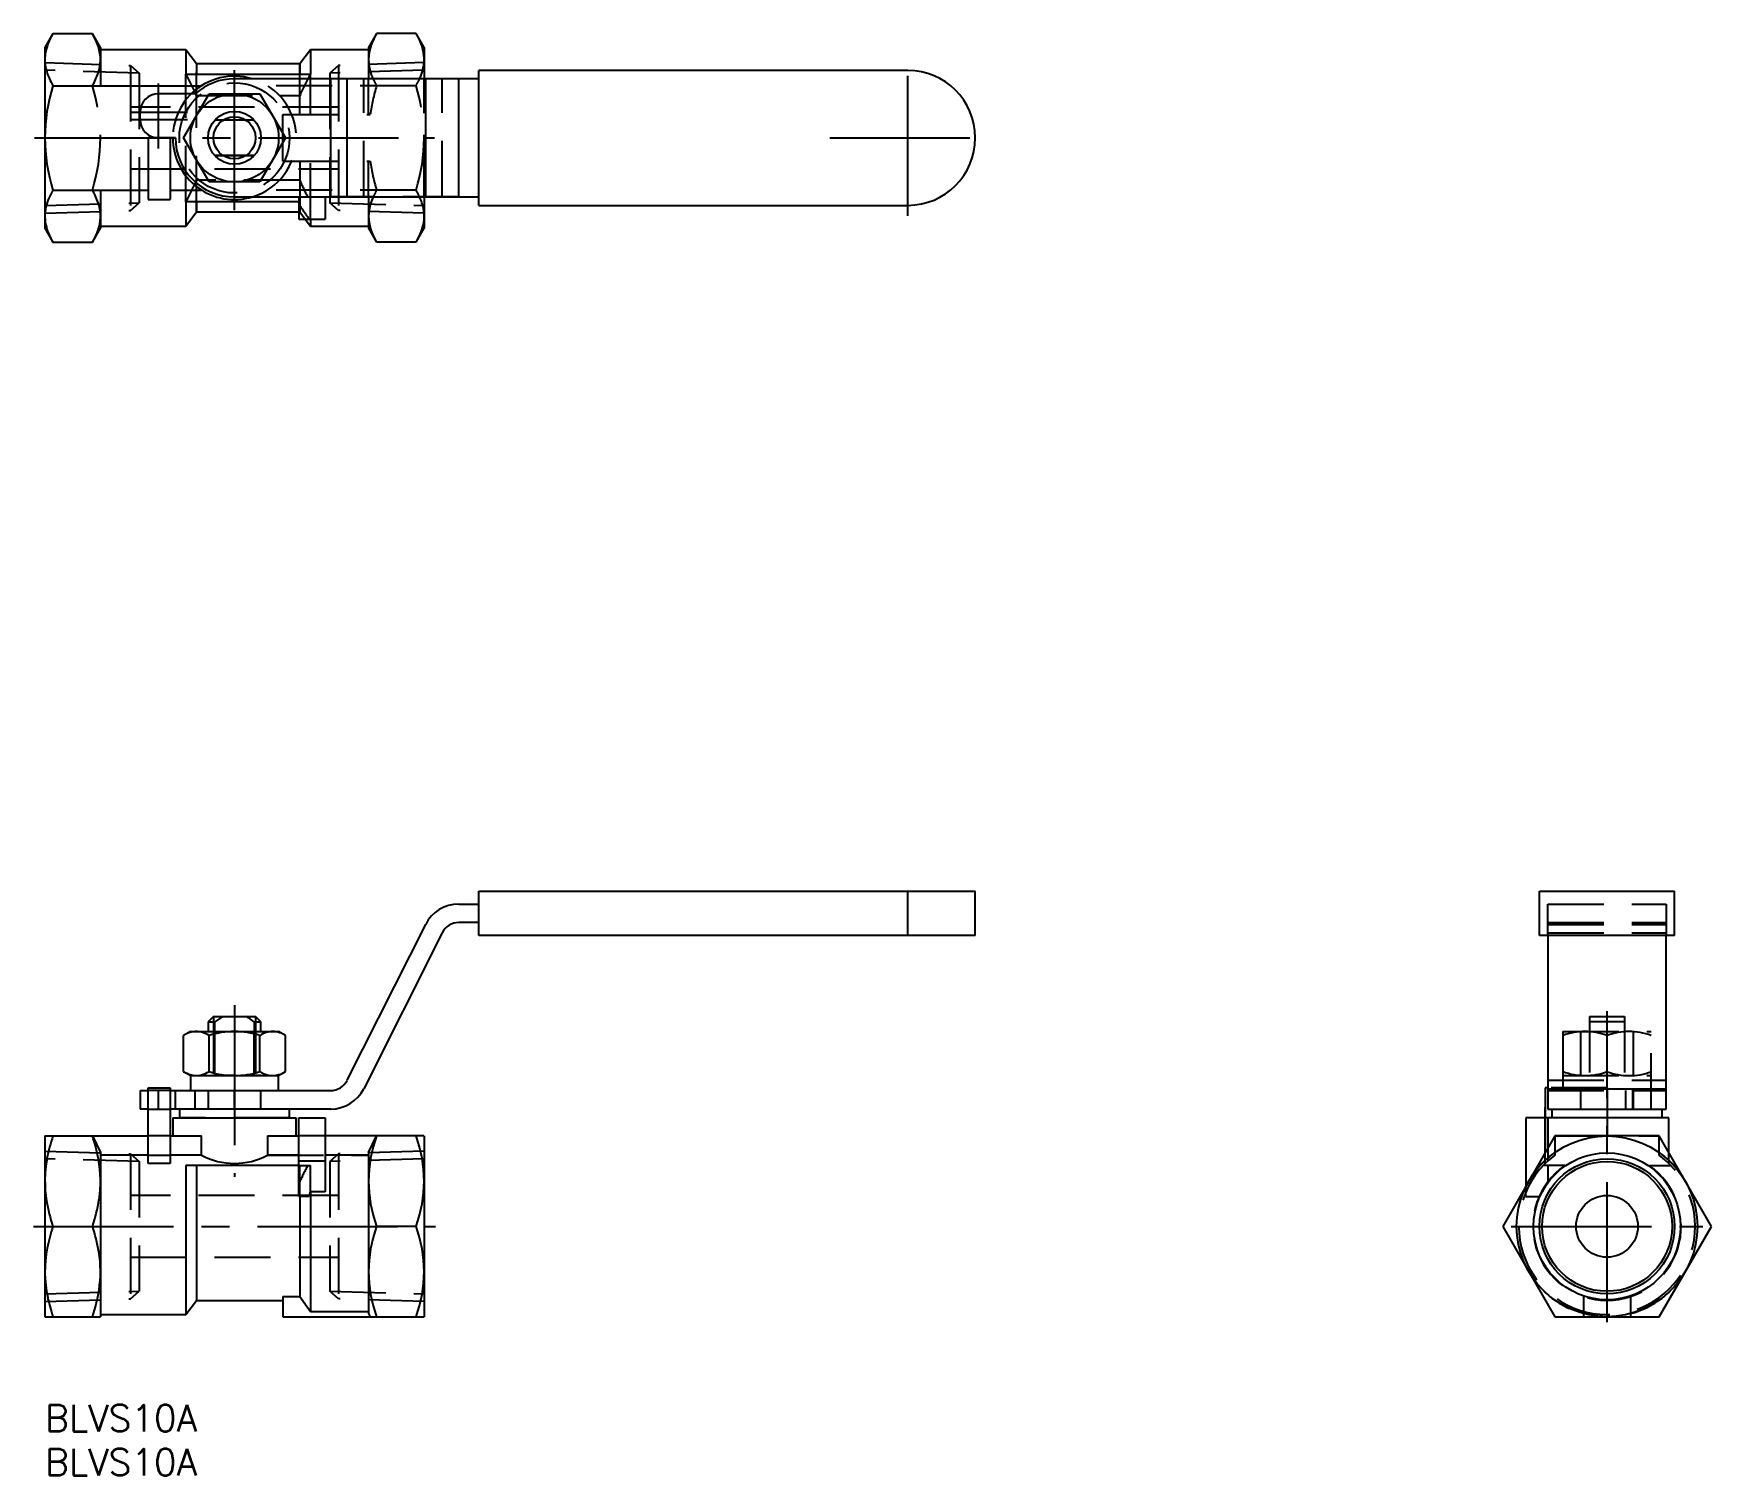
# Model space of a CAD drawing. Extents: x -1 to 189, y -8 to 156.
import ezdxf

# ---------------------------------------------------------------- set-up
doc = ezdxf.new("R2010")
doc.units = 0
doc.header["$LTSCALE"] = 0.5
doc.linetypes.add('CENTER', pattern=[50.8, 31.75, -6.35, 6.35, -6.35])
doc.linetypes.add('DASHED', pattern=[19.05, 12.7, -6.35])
for name, color, linetype in [('MSM_CENTER', 1, 'CENTER'), ('MSM_CONTINUOUS', 7, 'CONTINUOUS'), ('MSM_DASHED', 4, 'DASHED'), ('MSM_NARROW', 5, 'CONTINUOUS'), ('MSM_PART_NUMBER', 7, 'CONTINUOUS')]:
    doc.layers.add(name, color=color, linetype=linetype)
doc.styles.get("Standard").update_dxf_attribs({"font": 'txt.shx', "height": 3, "bigfont": 'bigfont.shx'})

# ---------------------------------------------------------------- blocks, each defined once
blk = doc.blocks.new('*U2')
at = {"layer": 'MSM_PART_NUMBER'}
blk.add_text('BLVS10A', height=3, dxfattribs=at).set_placement((0, -3))
blk = doc.blocks.new('*U3')
at = {"layer": 'MSM_PART_NUMBER'}
blk.add_text('BLVS10A', height=3, dxfattribs=at).set_placement((0, -8))

msp = doc.modelspace()

# ---------------------------------------------------------------- linework, layer by layer
at = {"layer": 'MSM_CENTER'}
for p, q in [((97.83, 134.85), (97.83, 152.52)), ((21.48, 135.5), (21.48, 151.87)), ((12.88, 142.5), (12.88, 149.87)), ((9.6, 146.59), (16.16, 146.59)), ((9.6, 145.79), (16.16, 145.79)), ((-1.2, 143.69), (44.16, 143.69)), ((89, 143.69), (106.66, 143.69)), ((21.48, 45.34), (21.48, 25.86)), ((177.11, 9.39), (177.11, 44.66)), ((-1.3, 20.25), (44.27, 20.25)), ((166.26, 20.25), (187.97, 20.25))]:
    msp.add_line(p, q, dxfattribs=at)
at = {"layer": 'MSM_CONTINUOUS'}
for p, q in [((0.9, 155.52), (-0.02, 153.94)), ((0.9, 155.52), (5.37, 155.52)), ((6.28, 153.94), (5.37, 155.52)), ((37.6, 155.52), (36.68, 153.94)), ((42.07, 155.52), (37.6, 155.52)), ((42.98, 153.94), (42.07, 155.52)), ((-0.02, 153.94), (-0.02, 133.44)), ((6.28, 153.94), (6.28, 149.6)), ((15.98, 153.69), (6.28, 153.69)), ((17.18, 152.09), (15.98, 153.69)), ((15.98, 153.69), (15.98, 150.92)), ((30.08, 153.69), (28.88, 152.09)), ((36.68, 153.69), (30.08, 153.69)), ((30.08, 153.69), (30.08, 150.92)), ((36.68, 153.94), (36.68, 150.39)), ((42.98, 153.94), (42.98, 150.39)), ((15.98, 150.92), (30.08, 150.92)), ((28.88, 152.09), (17.18, 152.09)), ((17.18, 152.09), (17.18, 150.92)), ((49.18, 150.39), (21.48, 150.39)), ((28.88, 152.09), (28.88, 150.92)), ((32.39, 136.99), (32.39, 150.39)), ((34.27, 136.99), (34.27, 150.39)), ((43.16, 136.99), (43.16, 150.39)), ((46.91, 136.99), (46.91, 150.39)), ((49.18, 136.04), (49.18, 151.34)), ((97.83, 151.34), (49.18, 151.34)), ((0.9, 149.6), (17.74, 149.6)), ((17.02, 148.69), (12.88, 148.69)), ((15.71, 143.69), (18.59, 148.69)), ((18.59, 148.69), (24.37, 148.69)), ((24.37, 148.69), (27.26, 143.69)), ((10.78, 145.79), (10.78, 146.59)), ((23.72, 145.69), (19.25, 145.69)), ((11.68, 143.69), (11.68, 136.69)), ((14.78, 143.69), (11.68, 143.69)), ((14.18, 143.69), (14.18, 136.69)), ((18.59, 138.69), (15.71, 143.69)), ((27.26, 143.69), (24.37, 138.69)), ((19.25, 141.69), (23.72, 141.69)), ((0.9, 137.77), (11.68, 137.77)), ((6.28, 137.77), (6.28, 133.44)), ((14.18, 137.77), (17.74, 137.77)), ((24.37, 138.69), (18.59, 138.69)), ((21.48, 136.99), (49.18, 136.99)), ((28.78, 136.99), (28.78, 134.49)), ((31.78, 136.99), (31.78, 134.49)), ((11.68, 136.69), (14.18, 136.69)), ((28.78, 136.45), (15.98, 136.45)), ((15.98, 136.45), (15.98, 133.69)), ((15.98, 133.69), (17.18, 135.29)), ((17.18, 136.45), (17.18, 135.29)), ((17.18, 135.29), (28.78, 135.29)), ((36.68, 136.98), (36.68, 133.44)), ((42.98, 136.98), (42.98, 133.44)), ((49.18, 136.04), (97.83, 136.04)), ((-0.02, 133.44), (0.9, 131.85)), ((5.37, 131.85), (6.28, 133.44)), ((6.28, 133.69), (15.98, 133.69)), ((28.78, 134.49), (31.78, 134.49)), ((29.48, 134.49), (30.08, 133.69)), ((30.08, 134.49), (30.08, 133.69)), ((30.08, 133.69), (36.68, 133.69)), ((36.68, 133.44), (37.6, 131.85)), ((42.07, 131.85), (42.98, 133.44)), ((0.9, 131.85), (5.37, 131.85)), ((42.07, 131.85), (37.6, 131.85)), ((49.18, 53.25), (49.18, 58.25)), ((49.18, 58.25), (105.48, 58.25)), ((97.83, 53.25), (97.83, 58.25)), ((105.48, 53.25), (105.48, 58.25)), ((169.46, 53.25), (169.46, 58.25)), ((169.46, 58.25), (184.76, 58.25)), ((184.76, 53.25), (184.76, 58.25)), ((46.91, 56.8), (49.18, 56.8)), ((34.27, 36.81), (43.16, 54.49)), ((45.04, 53.54), (36.14, 35.86)), ((49.18, 54.7), (46.91, 54.7)), ((105.48, 53.25), (49.18, 53.25)), ((184.76, 53.25), (169.46, 53.25)), ((170.41, 53.25), (170.41, 33.55)), ((183.81, 33.55), (183.81, 53.25)), ((19.1, 44.05), (18.48, 43.44)), ((19.1, 44.05), (23.87, 44.05)), ((24.48, 43.44), (23.87, 44.05)), ((16.48, 42.35), (15.71, 41.9)), ((15.71, 37.8), (15.71, 41.9)), ((16.48, 42.35), (26.48, 42.35)), ((18.48, 43.44), (18.48, 42.35)), ((18.48, 43.44), (19.25, 43.44)), ((18.59, 37.8), (18.59, 41.9)), ((19.25, 42.35), (19.25, 43.44)), ((23.72, 43.44), (24.48, 43.44)), ((23.72, 43.44), (23.72, 42.35)), ((24.37, 37.8), (24.37, 41.9)), ((24.48, 42.35), (24.48, 43.44)), ((27.26, 41.9), (26.48, 42.35)), ((27.26, 37.8), (27.26, 41.9)), ((15.71, 37.8), (16.48, 37.35)), ((16.48, 37.35), (16.48, 35.65)), ((16.48, 37.35), (26.48, 37.35)), ((26.48, 37.35), (27.26, 37.8)), ((26.48, 35.65), (26.48, 37.35)), ((10.78, 35.65), (10.78, 33.55)), ((10.78, 35.65), (11.68, 35.65)), ((11.68, 27.39), (11.68, 35.95)), ((11.68, 35.95), (14.18, 35.95)), ((14.18, 35.95), (14.18, 27.39)), ((14.18, 35.65), (32.39, 35.65)), ((14.78, 33.55), (14.78, 35.65)), ((21.48, 33.55), (21.48, 35.65)), ((170.11, 35.95), (170.11, 32.55)), ((170.41, 35.95), (170.11, 35.95)), ((170.41, 35.86), (183.81, 35.86)), ((11.68, 33.55), (10.78, 33.55)), ((32.39, 33.55), (14.18, 33.55)), ((14.48, 32.55), (14.48, 30.5)), ((14.48, 32.55), (28.48, 32.55)), ((15.23, 33.55), (15.23, 32.55)), ((27.73, 32.55), (27.73, 33.55)), ((28.48, 30.5), (28.48, 32.55)), ((28.78, 23.65), (28.78, 32.55)), ((28.78, 32.55), (31.78, 32.55)), ((31.78, 32.55), (31.78, 24.17)), ((184.11, 32.55), (167.91, 32.55)), ((167.91, 32.55), (167.91, 24.82)), ((170.41, 33.55), (183.81, 33.55)), ((170.41, 29.15), (170.41, 32.55)), ((170.86, 33.55), (170.86, 32.55)), ((183.36, 32.55), (183.36, 33.55)), ((184.11, 28.63), (184.11, 32.55)), ((-0.02, 30.5), (-0.02, 10)), ((-0.02, 30.5), (11.68, 30.5)), ((5.37, 30.5), (6.28, 28.62)), ((14.18, 30.5), (17.74, 30.5)), ((17.74, 28.31), (17.74, 30.5)), ((25.22, 30.5), (28.78, 30.5)), ((25.22, 30.5), (25.22, 28.31)), ((42.96, 30.5), (31.78, 30.5)), ((36.68, 28.62), (37.6, 30.5)), ((42.98, 30.5), (42.98, 10)), ((171.2, 30.5), (165.28, 20.25)), ((183.03, 30.5), (171.2, 30.5)), ((188.95, 20.25), (183.03, 30.5)), ((6.28, 28.62), (6.28, 10)), ((36.68, 28.62), (36.68, 10.35)), ((11.68, 28.31), (6.28, 28.31)), ((14.18, 27.39), (11.68, 27.39)), ((17.74, 28.31), (14.18, 28.31)), ((28.78, 27.15), (15.98, 27.15)), ((15.98, 27.15), (15.98, 10.25)), ((17.18, 27.15), (17.18, 11.85)), ((28.78, 28.31), (25.22, 28.31)), ((36.68, 28.31), (31.78, 28.31)), ((29.94, 23.65), (28.78, 23.65)), ((28.88, 23.65), (28.88, 12.28)), ((31.78, 24.17), (30.08, 24.17)), ((30.08, 24.17), (30.08, 10.61)), ((0.9, 20.25), (5.37, 20.25)), ((42.07, 20.25), (37.6, 20.25)), ((165.28, 20.25), (171.2, 10)), ((183.03, 10), (188.95, 20.25)), ((15.98, 10.25), (17.18, 11.85)), ((17.18, 11.85), (26.98, 11.85)), ((26.98, 12.28), (26.98, 10)), ((26.98, 12.28), (28.88, 12.28)), ((28.88, 12.28), (30.08, 10.61)), ((-0.02, 10), (6.28, 10)), ((6.28, 10.25), (15.98, 10.25)), ((26.98, 10), (42.98, 10)), ((30.08, 10.61), (36.68, 10.61)), ((36.68, 10.35), (36.88, 10)), ((171.2, 10), (183.03, 10))]:
    msp.add_line(p, q, dxfattribs=at)
for centre, radius in [((21.48, 143.69), 5), ((21.48, 143.69), 3), ((177.11, 20.25), 10.25), ((177.11, 20.25), 7.67), ((177.11, 20.25), 7.37), ((177.11, 20.25), 3.5)]:
    msp.add_circle(centre, radius, dxfattribs=at)
for centre, radius, start, end in [((4.63, 152.57), 4.65, 159.8197, 197.1484), ((7.5, 151.62), 7.67, 149.405, 160.5534), ((-1.12, 151.68), 7.54, 18.0307, 30.6638), ((41.39, 152.56), 4.71, 158.9809, 201.0191), ((44.48, 151.48), 7.99, 149.573, 159.6596), ((36.65, 152.16), 6.38, 10.1713, 31.7906), ((1.63, 152.56), 4.65, 340.8514, 18.1465), ((38.42, 152.56), 4.56, 343.2342, 9.226), ((7.34, 153.43), 7.49, 197.3153, 210.67), ((-1.39, 153.58), 7.84, 329.536, 341.0694), ((21.48, 143.69), 7, 73.165, 134.4153), ((21.48, 143.69), 6.7, 90, 131.7318), ((44.72, 153.76), 8.25, 200.5032, 204.1471), ((35.83, 153.33), 7.26, 336.0195, 343.3009), ((97.83, 143.69), 7.65, 270, 90), ((19.57, 143.69), 19.59, 162.4134, 197.5866), ((12.88, 146.59), 2.1, 90, 180), ((12.88, 145.79), 2.1, 180, 270), ((21.48, 143.69), 7, 180, 286.835), ((21.48, 143.69), 6.7, 180, 270), ((6.79, 134.2), 6.89, 148.8249, 166.1222), ((-1.41, 133.79), 7.86, 18.944, 30.4506), ((44.23, 133.86), 7.7, 155.9523, 161.8391), ((35.31, 133.79), 7.84, 18.9306, 24.0928), ((4.54, 134.81), 4.56, 166.7269, 195.8515), ((1.66, 134.82), 4.63, 344.813, 19.2031), ((41.33, 134.81), 4.65, 161.8683, 198.1317), ((38.37, 134.82), 4.62, 346.8033, 19.227), ((7.21, 135.61), 7.35, 196.1589, 210.7361), ((-0.78, 135.53), 7.17, 329.0821, 344.3796), ((44.12, 135.71), 7.58, 198.0605, 210.6341), ((36.06, 135.46), 7.01, 328.98, 345.9671), ((46.91, 52.6), 4.2, 90, 153.3), ((46.91, 52.6), 2.1, 90, 153.3), ((24.63, 36.25), 8.98, 119.733, 126.8651), ((18.86, 37.07), 8.01, 52.7009, 60.7011), ((17.42, 39.08), 3.3, 102.3681, 121.2566), ((17.16, 40.11), 2.24, 71.591, 101.3366), ((16.67, 38.64), 3.79, 59.5186, 71.6829), ((21.48, 32.8), 9.55, 72.412, 107.588), ((26.32, 38.59), 3.84, 109.0567, 120.4401), ((25.81, 40.07), 2.28, 69.7263, 109.2504), ((25.3, 38.58), 3.86, 59.5707, 70.2882), ((17.56, 40.91), 3.63, 239.2388, 251.9627), ((17.15, 39.6), 2.25, 251.6327, 285.3485), ((16.76, 40.88), 3.58, 285.9017, 300.7419), ((21.48, 46.9), 9.55, 252.412, 287.588), ((26.11, 40.69), 3.38, 238.9281, 256.7107), ((25.82, 39.58), 2.23, 257.5783, 287.4448), ((25.42, 40.88), 3.59, 287.2858, 300.8045), ((32.39, 37.75), 2.1, 270, 333.3), ((32.39, 37.75), 4.2, 270, 333.3), ((19.34, 24.28), 19.47, 161.3659, 169.1285), ((-12.6, 24.41), 18.97, 10.551, 18.7324), ((51.48, 25.38), 14.8, 159.7438, 200.2562), ((28.16, 25.38), 14.82, 339.7664, 20.2336), ((13.86, 25.38), 13.87, 169.3091, 189.2539), ((-7.36, 25.38), 13.64, 351.1722, 10.5691), ((21.48, 35.45), 8.06, 242.3658, 297.6342), ((18.8, 26.31), 18.9, 189.6332, 198.6993), ((-12.23, 26.23), 18.58, 341.2273, 350.886), ((47.25, 19.13), 17.9, 163.6318, 165.3569), ((19, 14.12), 19.11, 161.2835, 168.9765), ((-12.24, 14.27), 18.6, 9.5576, 18.7749), ((51.48, 15.12), 14.8, 159.7438, 200.2562), ((28.18, 15.12), 14.8, 339.7455, 20.2545), ((13.77, 15.12), 13.78, 168.9114, 192.2431), ((-7.3, 15.12), 13.58, 351.1557, 9.4441), ((19.59, 16.3), 19.73, 192.0104, 198.6297), ((-12.52, 16.05), 18.88, 341.303, 350.8102)]:
    msp.add_arc(centre, radius, start, end, dxfattribs=at)
at = {"layer": 'MSM_DASHED'}
for p, q in [((-0.02, 152.22), (9.68, 151.91)), ((42.98, 152.22), (33.28, 151.91)), ((10.68, 151.03), (-0.02, 151.36)), ((9.68, 151.91), (9.68, 135.46)), ((9.68, 151.91), (10.68, 151.03)), ((10.68, 151.03), (10.68, 136.34)), ((15.98, 136.45), (15.98, 150.92)), ((17.18, 135.29), (17.18, 152.09)), ((28.88, 146.34), (28.88, 152.09)), ((30.08, 146.34), (30.08, 150.92)), ((33.28, 151.91), (32.28, 151.03)), ((42.98, 151.36), (32.28, 151.03)), ((32.28, 151.03), (32.28, 136.34)), ((33.28, 151.91), (33.28, 135.46)), ((36.14, 136.99), (36.14, 150.39)), ((36.68, 146.34), (36.68, 150.39)), ((42.98, 136.98), (42.98, 150.39)), ((45.04, 136.99), (45.04, 150.39)), ((17.18, 148.48), (28.88, 148.48)), ((42.07, 149.6), (25.22, 149.6)), ((33.28, 147.19), (9.68, 147.19)), ((26.98, 146.34), (36.88, 146.34)), ((26.98, 141.04), (26.98, 146.34)), ((23.72, 141.69), (19.25, 141.69)), ((26.98, 141.04), (36.88, 141.04)), ((28.88, 141.04), (28.88, 135.29)), ((30.08, 134.49), (30.08, 141.04)), ((36.68, 136.98), (36.68, 141.04)), ((9.68, 140.19), (33.28, 140.19)), ((28.88, 138.89), (17.18, 138.89)), ((42.07, 137.77), (25.22, 137.77)), ((28.78, 136.99), (28.88, 136.99)), ((46.91, 136.99), (32.39, 136.99)), ((-0.02, 136.01), (10.68, 136.34)), ((-0.02, 135.15), (9.68, 135.46)), ((9.68, 135.46), (10.68, 136.34)), ((28.88, 136), (28.78, 136)), ((28.78, 135.29), (28.88, 135.29)), ((28.88, 135.29), (29.48, 134.49)), ((32.28, 136.34), (42.98, 136.01)), ((33.28, 135.46), (32.28, 136.34)), ((42.98, 135.15), (33.28, 135.46)), ((49.18, 54.7), (49.18, 56.8)), ((170.41, 56.8), (183.81, 56.8)), ((170.41, 53.25), (170.41, 56.8)), ((183.81, 56.8), (183.81, 53.25)), ((170.41, 54.7), (183.81, 54.7)), ((170.41, 54.49), (183.81, 54.49)), ((170.41, 53.54), (183.81, 53.54)), ((19.1, 44.05), (19.1, 37.35)), ((23.87, 44.05), (23.87, 37.35)), ((175.11, 44.05), (175.11, 37.35)), ((175.11, 44.05), (179.11, 44.05)), ((179.11, 44.05), (179.11, 37.35)), ((19.25, 37.35), (19.25, 42.35)), ((23.72, 37.35), (23.72, 42.35)), ((172.11, 42.35), (172.11, 35.65)), ((172.11, 42.35), (182.11, 42.35)), ((174.11, 42.35), (174.11, 37.35)), ((179.11, 43.44), (175.11, 43.44)), ((177.11, 37.8), (177.11, 41.9)), ((180.11, 37.35), (180.11, 42.35)), ((182.11, 33.55), (182.11, 42.35)), ((18.48, 37.35), (19.1, 37.35)), ((21.48, 37.35), (19.25, 37.35)), ((24.48, 37.35), (23.87, 37.35)), ((170.41, 36.81), (183.81, 36.81)), ((172.11, 37.35), (182.11, 37.35)), ((14.18, 35.65), (11.68, 35.65)), ((12.88, 33.55), (12.88, 35.65)), ((17.02, 33.55), (17.02, 35.65)), ((18.48, 35.65), (18.48, 33.55)), ((24.48, 33.55), (24.48, 35.65)), ((170.11, 27.39), (170.11, 35.95)), ((177.11, 35.95), (170.11, 35.95)), ((170.41, 35.65), (183.81, 35.65)), ((174.11, 35.65), (174.11, 33.55)), ((177.11, 35.95), (177.11, 30.5)), ((179.21, 35.65), (179.21, 33.55)), ((180.01, 35.65), (180.01, 33.55)), ((180.11, 33.55), (180.11, 35.65)), ((11.68, 33.55), (14.18, 33.55)), ((27.73, 32.55), (15.23, 32.55)), ((184.11, 32.55), (170.11, 32.55)), ((170.41, 32.55), (170.41, 27.67)), ((14.18, 30.5), (11.68, 30.5)), ((31.78, 30.5), (28.78, 30.5)), ((171.2, 30.5), (183.03, 30.5)), ((171.2, 30.5), (171.2, 28.31)), ((183.03, 28.31), (183.03, 30.5)), ((-0.02, 28.78), (9.68, 28.48)), ((42.98, 28.78), (33.28, 28.48)), ((184.11, 27.39), (184.11, 28.63)), ((10.68, 27.59), (-0.02, 27.92)), ((9.68, 28.48), (9.68, 12.02)), ((9.68, 28.48), (10.68, 27.59)), ((10.68, 27.59), (10.68, 12.91)), ((11.68, 28.31), (14.18, 28.31)), ((25.22, 28.31), (36.68, 28.31)), ((28.78, 27.67), (31.78, 27.67)), ((28.88, 23.65), (28.88, 27.15)), ((28.88, 27.15), (30.08, 27.15)), ((30.08, 24.17), (30.08, 27.15)), ((33.28, 28.48), (32.28, 27.59)), ((42.98, 27.92), (32.28, 27.59)), ((32.28, 27.59), (32.28, 12.91)), ((33.28, 28.48), (33.28, 12.02)), ((172.32, 27.15), (169.88, 27.15)), ((170.41, 27.15), (170.41, 25.32)), ((181.91, 27.15), (184.35, 27.15)), ((28.78, 25.32), (28.88, 25.32)), ((167.91, 23.65), (167.91, 24.82)), ((33.28, 23.75), (9.68, 23.75)), ((167.91, 23.65), (169.43, 23.65)), ((9.68, 16.75), (33.28, 16.75)), ((-0.02, 12.58), (10.68, 12.91)), ((-0.02, 11.72), (9.68, 12.02)), ((9.68, 12.02), (10.68, 12.91)), ((32.28, 12.91), (42.98, 12.58)), ((33.28, 12.02), (32.28, 12.91)), ((42.98, 11.72), (33.28, 12.02)), ((174.46, 12.28), (174.46, 10)), ((179.76, 12.28), (179.76, 10)), ((174.46, 10), (179.76, 10))]:
    msp.add_line(p, q, dxfattribs=at)
msp.add_circle((21.48, 143.69), 6.25, dxfattribs=at)
for centre, radius, start, end in [((-12.21, 135.57), 32.1, 23.7096, 28.5775), ((21.48, 143.69), 7, 286.835, 73.165), ((55.82, 136.77), 29.37, 151.1966, 156.5164), ((44.72, 153.76), 8.25, 204.1471, 210.2642), ((35.83, 153.33), 7.26, 329.1391, 336.0195), ((-13.3, 143.69), 19.58, 342.4114, 17.5886), ((21.48, 143.69), 7, 122.2846, 237.7154), ((61.11, 142.7), 24.51, 163.6445, 171.4741), ((23.4, 143.69), 19.58, 342.412, 17.588), ((62.42, 144.96), 25.85, 188.7291, 196.1523), ((-12.87, 152.13), 32.83, 331.4768, 336.2361), ((56.31, 150.86), 29.93, 203.5594, 207.6135), ((44.23, 133.86), 7.7, 149.4663, 155.9523), ((35.31, 133.79), 7.84, 24.0928, 30.464), ((157.14, 224.16), 155.63, 214.5012, 215.1825), ((174.61, 35.13), 7.22, 69.7455, 110.2545), ((179.61, 35.13), 7.22, 69.7438, 110.2562), ((174.62, 44.57), 7.22, 249.6986, 290.2075), ((179.62, 44.56), 7.22, 249.6969, 290.2092), ((177.11, 20.25), 10.25, 125.2644, 150), ((177.11, 20.25), 10.25, 30, 54.7356), ((58.81, 11.54), 32.95, 151.7149, 155.2777), ((177.11, 20.25), 10, 126.2837, 53.7163), ((177.11, 20.25), 8.4, 124.7719, 55.2281), ((177.11, 20.25), 10.25, 210, 255.0168), ((177.11, 20.25), 10.25, 284.9832, 330)]:
    msp.add_arc(centre, radius, start, end, dxfattribs=at)
at = {"layer": 'MSM_NARROW'}
for centre, radius in [((21.48, 143.69), 2.39), ((177.11, 20.25), 8.33)]:
    msp.add_circle(centre, radius, dxfattribs=at)

# ---------------------------------------------------------------- block references
at = {"layer": 'MSM_CONTINUOUS'}
for name in ['*U2', '*U3']:
    msp.add_blockref(name, (0, 0), dxfattribs=at)

doc.saveas('drawing.dxf')
